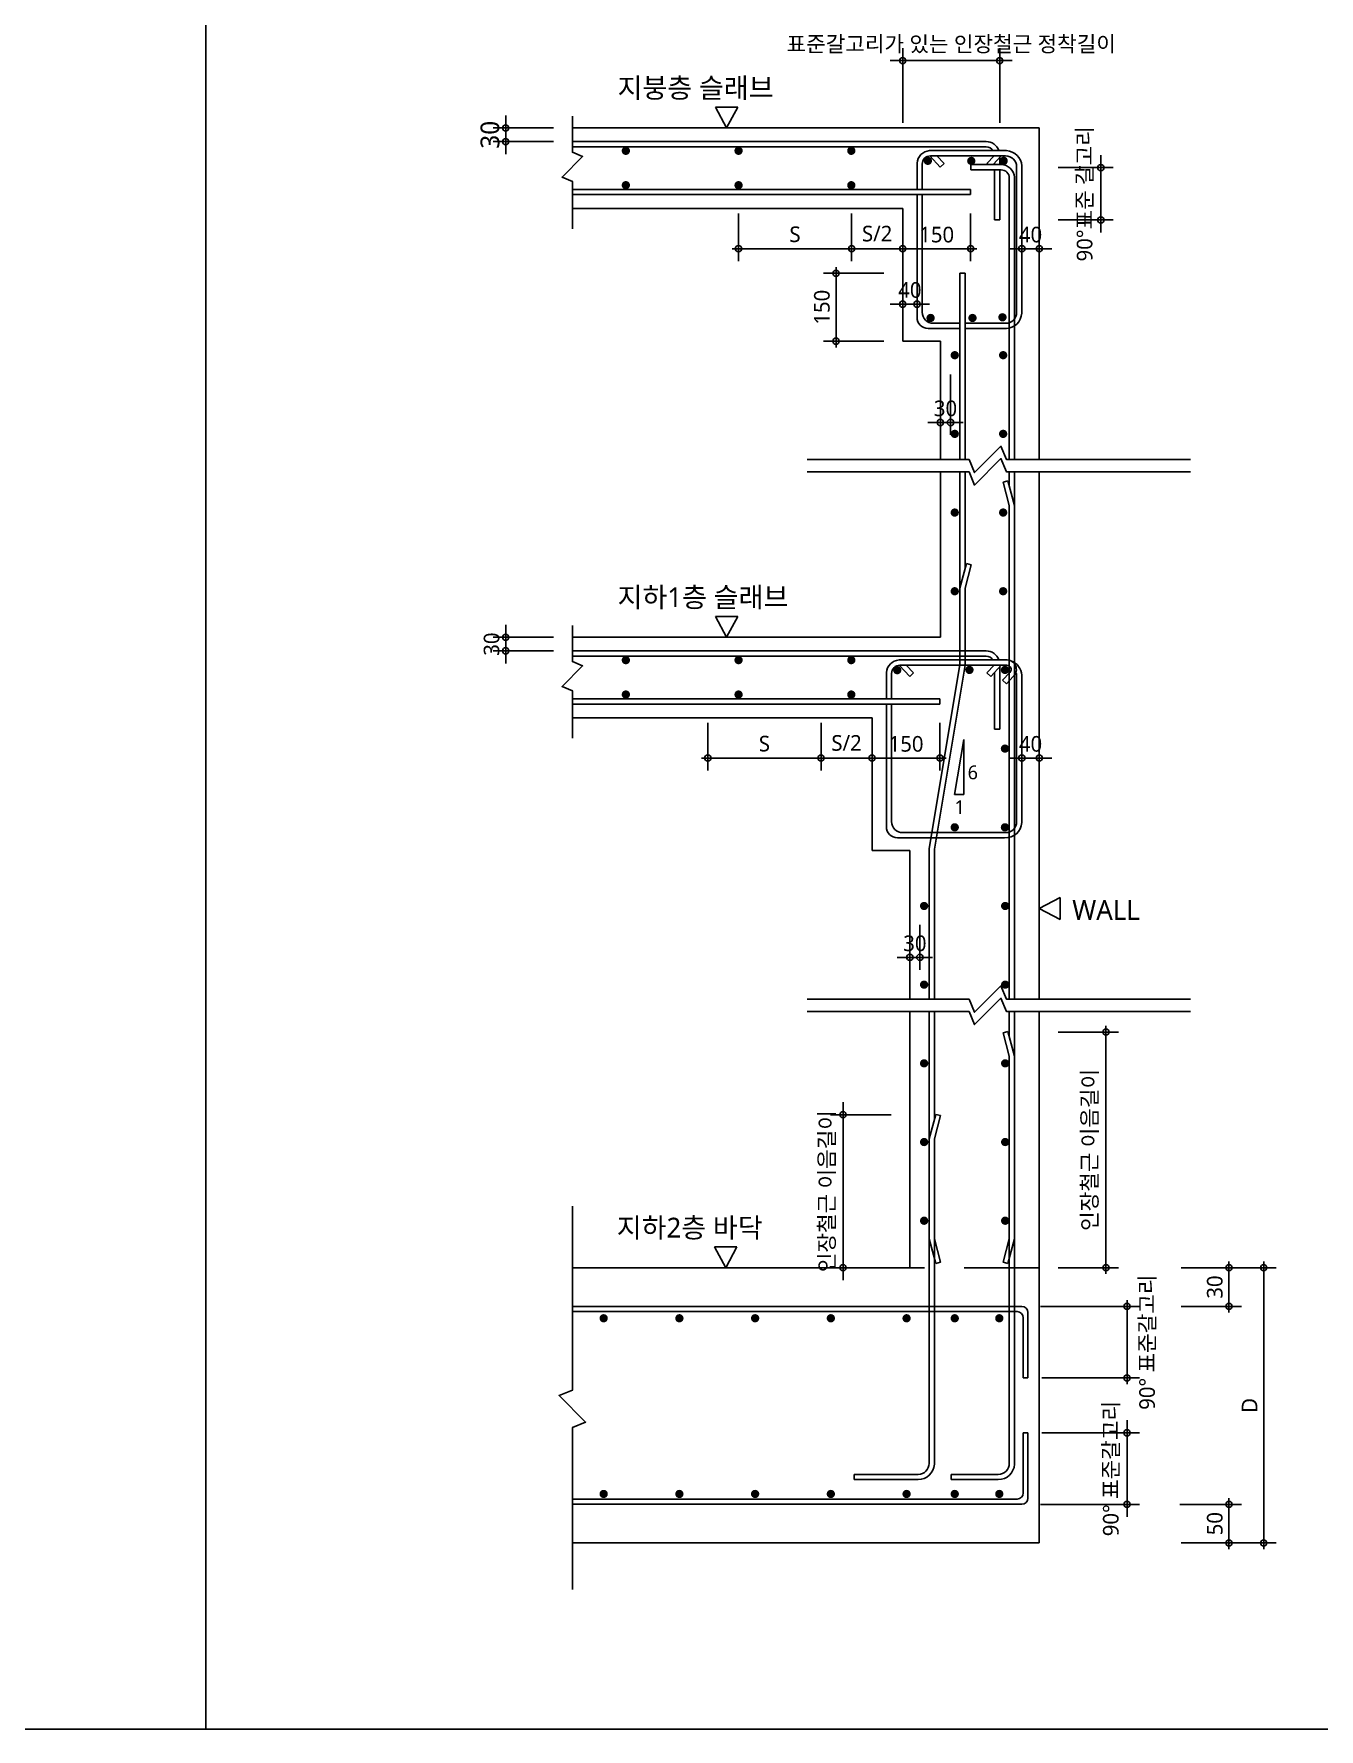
# Model space of a CAD drawing. Header units: millimetres. Extents: x 4573 to 501064, y -176100 to -4304.
# Drawn here: x 361552 to 382130, y -116700 to -89569 of the extents above; entities that cross this region are included whole.
import ezdxf

# ---------------------------------------------------------------- set-up
doc = ezdxf.new("R2010")
doc.units = ezdxf.units.MM
doc.header["$LTSCALE"] = 800
doc.linetypes.add('HID', pattern=[2.3, 1.5, -0.8])
doc.layers.get('Defpoints').update_dxf_attribs({"color": 147})
for name, color, linetype in [('BAR', 40, 'Continuous'), ('BAR-S', 4, 'Continuous'), ('DIM', 7, 'Continuous'), ('ELE4', 4, 'Continuous'), ('LARGE', 2, 'Continuous'), ('SYM', 7, 'Continuous'), ('TEXT5', 7, 'Continuous'), ('W1', 2, 'Continuous')]:
    doc.layers.add(name, color=color, linetype=linetype)
doc.styles.get("Standard").update_dxf_attribs({"font": 'malgun.ttf'})
doc.styles.add('XR-SHEET$0$맑은고딕', font='malgun.ttf')
doc.styles.add('XR-SHEET-맑은고딕', font='malgun.ttf')
doc.dimstyles.new('DIM1', dxfattribs={"dimscale": 10, "dimtxt": 3, "dimasz": 1, "dimexe": 2, "dimexo": 3, "dimgap": 1, "dimtad": 1, "dimdec": 0, "dimzin": 0, "dimdsep": 46, "dimtxsty": 'XR-SHEET-맑은고딕', "dimblk1": 'DIMDOT', "dimblk2": 'DIMDOT', "dimsah": 1, "dimcen": -1, "dimdle": 1.5, "dimclrt": 3, "dimadec": 0, "dimazin": 0, "dimtfac": 1, "dimtdec": 0, "dimtix": 1, "dimtmove": 2, "dimatfit": 3, "dimldrblk": 'DIMDOT', "dimfxl": 1, "dimtvp": 1, "dimtolj": 1, "dimtzin": 0, "dimarcsym": 0})

# ---------------------------------------------------------------- blocks, each defined once
blk = doc.blocks.new('DIMDOT')
at = {"layer": 'DIM'}
blk.add_line((1, 0), (-1, 0), dxfattribs=at)
blk.add_circle((0, 0), 0.5, dxfattribs=at)
blk = doc.blocks.new('*D361')
at = {"layer": 'Defpoints', "color": 0, "transparency": 16777216}
for p in [(11156, -24596), (11156, -25892), (12709, -25892)]:
    blk.add_point(p, dxfattribs=at)
at = {"layer": 'DIM', "color": 0, "lineweight": -2, "transparency": 16777216}
for p, q in [((11156, -25592), (11156, -24396)), ((12709, -25592), (12709, -24396)), ((12609, -24596), (11256, -24596))]:
    blk.add_line(p, q, dxfattribs=at)
at = {"layer": 'DIM', "color": 0, "lineweight": -2, "transparency": 16777216, "xscale": 100, "yscale": 100, "zscale": 100, "rotation": 180}
blk.add_blockref('DIMDOT', (11156, -24596), dxfattribs=at)
at = {"layer": 'DIM', "color": 0, "lineweight": -2, "transparency": 16777216, "xscale": 100, "yscale": 100, "zscale": 100}
blk.add_blockref('DIMDOT', (12709, -24596), dxfattribs=at)
blk = doc.blocks.new('*D362')
at = {"layer": 'Defpoints', "color": 0, "transparency": 16777216}
for p in [(10089, -28000), (11156, -28000), (11156, -29087)]:
    blk.add_point(p, dxfattribs=at)
at = {"layer": 'DIM', "color": 0, "lineweight": -2, "transparency": 16777216}
for p, q in [((10856, -28000), (9889, -28000)), ((10089, -28987), (10089, -28100)), ((10856, -29087), (9889, -29087))]:
    blk.add_line(p, q, dxfattribs=at)
at = {"layer": 'DIM', "color": 0, "lineweight": -2, "transparency": 16777216, "xscale": 100, "yscale": 100, "zscale": 100}
for p, rotation in [((10089, -28000), 90), ((10089, -29087), 270)]:
    blk.add_blockref('DIMDOT', p, dxfattribs=dict(at, rotation=rotation))
at = {"layer": 'DIM', "color": 4, "transparency": 16777216, "insert": (9863, -28543), "char_height": 250, "attachment_point": 5, "rotation": 90, "style": 'XR-SHEET-맑은고딕'}
blk.add_mtext('\\A1;150', dxfattribs=at)
blk = doc.blocks.new('*D363')
at = {"layer": 'Defpoints', "color": 0, "transparency": 16777216}
for p in [(11760, -29320), (11922, -29320), (11760, -30388)]:
    blk.add_point(p, dxfattribs=at)
at = {"layer": 'DIM', "color": 0, "lineweight": -2, "transparency": 16777216}
for p, q in [((11760, -29620), (11760, -30588)), ((11922, -29620), (11922, -30588)), ((11660, -30388), (11560, -30388)), ((11922, -30388), (11760, -30388)), ((12022, -30388), (12122, -30388))]:
    blk.add_line(p, q, dxfattribs=at)
at = {"layer": 'DIM', "color": 0, "lineweight": -2, "transparency": 16777216, "xscale": 100, "yscale": 100, "zscale": 100}
blk.add_blockref('DIMDOT', (11760, -30388), dxfattribs=at)
at = {"layer": 'DIM', "color": 0, "lineweight": -2, "transparency": 16777216, "xscale": 100, "yscale": 100, "zscale": 100, "rotation": 180}
blk.add_blockref('DIMDOT', (11922, -30388), dxfattribs=at)
at = {"layer": 'DIM', "color": 4, "transparency": 16777216, "insert": (11841, -30163), "char_height": 250, "attachment_point": 5, "style": 'XR-SHEET-맑은고딕'}
blk.add_mtext('\\A1;30', dxfattribs=at)
blk = doc.blocks.new('*D364')
at = {"layer": 'Defpoints', "color": 0, "transparency": 16777216}
for p in [(13063, -26742), (13343, -26742), (13063, -27607)]:
    blk.add_point(p, dxfattribs=at)
at = {"layer": 'DIM', "color": 0, "lineweight": -2, "transparency": 16777216}
for p, q in [((13063, -27042), (13063, -27807)), ((13343, -27042), (13343, -27807)), ((12963, -27607), (12863, -27607)), ((13343, -27607), (13063, -27607)), ((13443, -27607), (13543, -27607))]:
    blk.add_line(p, q, dxfattribs=at)
at = {"layer": 'DIM', "color": 0, "lineweight": -2, "transparency": 16777216, "xscale": 100, "yscale": 100, "zscale": 100}
blk.add_blockref('DIMDOT', (13063, -27607), dxfattribs=at)
at = {"layer": 'DIM', "color": 0, "lineweight": -2, "transparency": 16777216, "xscale": 100, "yscale": 100, "zscale": 100, "rotation": 180}
blk.add_blockref('DIMDOT', (13343, -27607), dxfattribs=at)
at = {"layer": 'DIM', "color": 4, "transparency": 16777216, "insert": (13203, -27382), "char_height": 250, "attachment_point": 5, "style": 'XR-SHEET-맑은고딕'}
blk.add_mtext('\\A1;40', dxfattribs=at)
blk = doc.blocks.new('*D365')
at = {"layer": 'Defpoints', "color": 0, "transparency": 16777216}
for p in [(11156, -28494), (11156, -28494), (11385, -28494)]:
    blk.add_point(p, dxfattribs=at)
at = {"layer": 'DIM', "color": 0, "lineweight": -2, "transparency": 16777216}
for p, q in [((11156, -28194), (11156, -28294)), ((11385, -28194), (11385, -28294)), ((11056, -28494), (10956, -28494)), ((11385, -28494), (11156, -28494)), ((11485, -28494), (11585, -28494))]:
    blk.add_line(p, q, dxfattribs=at)
at = {"layer": 'DIM', "color": 0, "lineweight": -2, "transparency": 16777216, "xscale": 100, "yscale": 100, "zscale": 100}
blk.add_blockref('DIMDOT', (11156, -28494), dxfattribs=at)
at = {"layer": 'DIM', "color": 0, "lineweight": -2, "transparency": 16777216, "xscale": 100, "yscale": 100, "zscale": 100, "rotation": 180}
blk.add_blockref('DIMDOT', (11385, -28494), dxfattribs=at)
at = {"layer": 'DIM', "color": 4, "transparency": 16777216, "insert": (11271, -28268), "char_height": 250, "attachment_point": 5, "style": 'XR-SHEET-맑은고딕'}
blk.add_mtext('\\A1;40', dxfattribs=at)
blk = doc.blocks.new('*D366')
at = {"layer": 'Defpoints', "color": 0, "transparency": 16777216}
for p in [(8527, -26742), (10338, -26742), (8527, -27607)]:
    blk.add_point(p, dxfattribs=at)
at = {"layer": 'DIM', "color": 0, "lineweight": -2, "transparency": 16777216}
for p, q in [((8527, -27042), (8527, -27807)), ((10338, -27042), (10338, -27807)), ((10238, -27607), (8627, -27607))]:
    blk.add_line(p, q, dxfattribs=at)
at = {"layer": 'DIM', "color": 0, "lineweight": -2, "transparency": 16777216, "xscale": 100, "yscale": 100, "zscale": 100, "rotation": 180}
blk.add_blockref('DIMDOT', (8527, -27607), dxfattribs=at)
at = {"layer": 'DIM', "color": 0, "lineweight": -2, "transparency": 16777216, "xscale": 100, "yscale": 100, "zscale": 100}
blk.add_blockref('DIMDOT', (10338, -27607), dxfattribs=at)
at = {"layer": 'DIM', "color": 4, "transparency": 16777216, "insert": (9432, -27377), "char_height": 250, "attachment_point": 5, "style": 'XR-SHEET-맑은고딕'}
blk.add_mtext('\\A1;S', dxfattribs=at)
blk = doc.blocks.new('*D367')
at = {"layer": 'Defpoints', "color": 0, "transparency": 16777216}
for p in [(10338, -26742), (11156, -26742), (10338, -27607)]:
    blk.add_point(p, dxfattribs=at)
at = {"layer": 'DIM', "color": 0, "lineweight": -2, "transparency": 16777216}
for p, q in [((10338, -27042), (10338, -27807)), ((11156, -27042), (11156, -27807)), ((11056, -27607), (10438, -27607))]:
    blk.add_line(p, q, dxfattribs=at)
at = {"layer": 'DIM', "color": 0, "lineweight": -2, "transparency": 16777216, "xscale": 100, "yscale": 100, "zscale": 100, "rotation": 180}
blk.add_blockref('DIMDOT', (10338, -27607), dxfattribs=at)
at = {"layer": 'DIM', "color": 0, "lineweight": -2, "transparency": 16777216, "xscale": 100, "yscale": 100, "zscale": 100}
blk.add_blockref('DIMDOT', (11156, -27607), dxfattribs=at)
at = {"layer": 'DIM', "color": 4, "transparency": 16777216, "insert": (10747, -27366), "char_height": 250, "attachment_point": 5, "style": 'XR-SHEET-맑은고딕'}
blk.add_mtext('\\A1;S/2', dxfattribs=at)
blk = doc.blocks.new('*D368')
at = {"layer": 'Defpoints', "color": 0, "transparency": 16777216}
for p in [(11156, -26742), (12243, -26742), (11156, -27607)]:
    blk.add_point(p, dxfattribs=at)
at = {"layer": 'DIM', "color": 0, "lineweight": -2, "transparency": 16777216}
for p, q in [((11156, -27042), (11156, -27807)), ((12243, -27042), (12243, -27807)), ((12143, -27607), (11256, -27607))]:
    blk.add_line(p, q, dxfattribs=at)
at = {"layer": 'DIM', "color": 0, "lineweight": -2, "transparency": 16777216, "xscale": 100, "yscale": 100, "zscale": 100, "rotation": 180}
blk.add_blockref('DIMDOT', (11156, -27607), dxfattribs=at)
at = {"layer": 'DIM', "color": 0, "lineweight": -2, "transparency": 16777216, "xscale": 100, "yscale": 100, "zscale": 100}
blk.add_blockref('DIMDOT', (12243, -27607), dxfattribs=at)
at = {"layer": 'DIM', "color": 4, "transparency": 16777216, "insert": (11700, -27382), "char_height": 250, "attachment_point": 5, "style": 'XR-SHEET-맑은고딕'}
blk.add_mtext('\\A1;150', dxfattribs=at)
blk = doc.blocks.new('*D370')
at = {"layer": 'Defpoints', "color": 0, "transparency": 16777216}
for p in [(5867, -25674), (4799, -25892), (5867, -25892)]:
    blk.add_point(p, dxfattribs=at)
at = {"layer": 'DIM', "color": 0, "lineweight": -2, "transparency": 16777216}
for p, q in [((4799, -25574), (4799, -25474)), ((5567, -25674), (4599, -25674)), ((4799, -25674), (4799, -25892)), ((5567, -25892), (4599, -25892)), ((4799, -25992), (4799, -26092))]:
    blk.add_line(p, q, dxfattribs=at)
at = {"layer": 'DIM', "color": 0, "lineweight": -2, "transparency": 16777216, "xscale": 100, "yscale": 100, "zscale": 100}
for p, rotation in [((4799, -25674), 270), ((4799, -25892), 90)]:
    blk.add_blockref('DIMDOT', p, dxfattribs=dict(at, rotation=rotation))
at = {"layer": 'DIM', "color": 3, "transparency": 16777216, "insert": (4549, -25783), "char_height": 300, "attachment_point": 5, "rotation": 90, "style": 'XR-SHEET-맑은고딕'}
blk.add_mtext('\\A1;30', dxfattribs=at)
blk = doc.blocks.new('*D371')
at = {"layer": 'Defpoints', "color": 0, "transparency": 16777216}
for p in [(10666, -34893), (11753, -34893), (10666, -35759)]:
    blk.add_point(p, dxfattribs=at)
at = {"layer": 'DIM', "color": 0, "lineweight": -2, "transparency": 16777216}
for p, q in [((10666, -35193), (10666, -35959)), ((11753, -35193), (11753, -35959)), ((11653, -35759), (10766, -35759))]:
    blk.add_line(p, q, dxfattribs=at)
at = {"layer": 'DIM', "color": 0, "lineweight": -2, "transparency": 16777216, "xscale": 100, "yscale": 100, "zscale": 100, "rotation": 180}
blk.add_blockref('DIMDOT', (10666, -35759), dxfattribs=at)
at = {"layer": 'DIM', "color": 0, "lineweight": -2, "transparency": 16777216, "xscale": 100, "yscale": 100, "zscale": 100}
blk.add_blockref('DIMDOT', (11753, -35759), dxfattribs=at)
at = {"layer": 'DIM', "color": 4, "transparency": 16777216, "insert": (11210, -35533), "char_height": 250, "attachment_point": 5, "style": 'XR-SHEET-맑은고딕'}
blk.add_mtext('\\A1;150', dxfattribs=at)
blk = doc.blocks.new('*D372')
at = {"layer": 'Defpoints', "color": 0, "transparency": 16777216}
for p in [(9848, -34893), (10666, -34893), (9848, -35759)]:
    blk.add_point(p, dxfattribs=at)
at = {"layer": 'DIM', "color": 0, "lineweight": -2, "transparency": 16777216}
for p, q in [((9848, -35193), (9848, -35959)), ((10666, -35193), (10666, -35959)), ((10566, -35759), (9948, -35759))]:
    blk.add_line(p, q, dxfattribs=at)
at = {"layer": 'DIM', "color": 0, "lineweight": -2, "transparency": 16777216, "xscale": 100, "yscale": 100, "zscale": 100, "rotation": 180}
blk.add_blockref('DIMDOT', (9848, -35759), dxfattribs=at)
at = {"layer": 'DIM', "color": 0, "lineweight": -2, "transparency": 16777216, "xscale": 100, "yscale": 100, "zscale": 100}
blk.add_blockref('DIMDOT', (10666, -35759), dxfattribs=at)
at = {"layer": 'DIM', "color": 4, "transparency": 16777216, "insert": (10257, -35518), "char_height": 250, "attachment_point": 5, "style": 'XR-SHEET-맑은고딕'}
blk.add_mtext('\\A1;S/2', dxfattribs=at)
blk = doc.blocks.new('*D373')
at = {"layer": 'Defpoints', "color": 0, "transparency": 16777216}
for p in [(8036, -34893), (9848, -34893), (8036, -35759)]:
    blk.add_point(p, dxfattribs=at)
at = {"layer": 'DIM', "color": 0, "lineweight": -2, "transparency": 16777216}
for p, q in [((8036, -35193), (8036, -35959)), ((9848, -35193), (9848, -35959)), ((9748, -35759), (8136, -35759))]:
    blk.add_line(p, q, dxfattribs=at)
at = {"layer": 'DIM', "color": 0, "lineweight": -2, "transparency": 16777216, "xscale": 100, "yscale": 100, "zscale": 100, "rotation": 180}
blk.add_blockref('DIMDOT', (8036, -35759), dxfattribs=at)
at = {"layer": 'DIM', "color": 0, "lineweight": -2, "transparency": 16777216, "xscale": 100, "yscale": 100, "zscale": 100}
blk.add_blockref('DIMDOT', (9848, -35759), dxfattribs=at)
at = {"layer": 'DIM', "color": 4, "transparency": 16777216, "insert": (8942, -35529), "char_height": 250, "attachment_point": 5, "style": 'XR-SHEET-맑은고딕'}
blk.add_mtext('\\A1;S', dxfattribs=at)
blk = doc.blocks.new('*D374')
at = {"layer": 'Defpoints', "color": 0, "transparency": 16777216}
for p in [(13063, -34893), (13343, -34893), (13063, -35759)]:
    blk.add_point(p, dxfattribs=at)
at = {"layer": 'DIM', "color": 0, "lineweight": -2, "transparency": 16777216}
for p, q in [((13063, -35193), (13063, -35959)), ((13343, -35193), (13343, -35959)), ((12963, -35759), (12863, -35759)), ((13343, -35759), (13063, -35759)), ((13443, -35759), (13543, -35759))]:
    blk.add_line(p, q, dxfattribs=at)
at = {"layer": 'DIM', "color": 0, "lineweight": -2, "transparency": 16777216, "xscale": 100, "yscale": 100, "zscale": 100}
blk.add_blockref('DIMDOT', (13063, -35759), dxfattribs=at)
at = {"layer": 'DIM', "color": 0, "lineweight": -2, "transparency": 16777216, "xscale": 100, "yscale": 100, "zscale": 100, "rotation": 180}
blk.add_blockref('DIMDOT', (13343, -35759), dxfattribs=at)
at = {"layer": 'DIM', "color": 4, "transparency": 16777216, "insert": (13203, -35533), "char_height": 250, "attachment_point": 5, "style": 'XR-SHEET-맑은고딕'}
blk.add_mtext('\\A1;40', dxfattribs=at)
blk = doc.blocks.new('*D375')
at = {"layer": 'Defpoints', "color": 0, "transparency": 16777216}
for p in [(11270, -38126), (11431, -38126), (11270, -38949)]:
    blk.add_point(p, dxfattribs=at)
at = {"layer": 'DIM', "color": 0, "lineweight": -2, "transparency": 16777216}
for p, q in [((11270, -38426), (11270, -39149)), ((11431, -38426), (11431, -39149)), ((11170, -38949), (11070, -38949)), ((11431, -38949), (11270, -38949)), ((11531, -38949), (11631, -38949))]:
    blk.add_line(p, q, dxfattribs=at)
at = {"layer": 'DIM', "color": 0, "lineweight": -2, "transparency": 16777216, "xscale": 100, "yscale": 100, "zscale": 100}
blk.add_blockref('DIMDOT', (11270, -38949), dxfattribs=at)
at = {"layer": 'DIM', "color": 0, "lineweight": -2, "transparency": 16777216, "xscale": 100, "yscale": 100, "zscale": 100, "rotation": 180}
blk.add_blockref('DIMDOT', (11431, -38949), dxfattribs=at)
at = {"layer": 'DIM', "color": 4, "transparency": 16777216, "insert": (11351, -38724), "char_height": 250, "attachment_point": 5, "style": 'XR-SHEET-맑은고딕'}
blk.add_mtext('\\A1;30', dxfattribs=at)
blk = doc.blocks.new('*D376')
at = {"layer": 'Defpoints', "color": 0, "transparency": 16777216}
for p in [(5867, -33826), (4799, -34043), (5867, -34043)]:
    blk.add_point(p, dxfattribs=at)
at = {"layer": 'DIM', "color": 0, "lineweight": -2, "transparency": 16777216}
for p, q in [((4799, -33726), (4799, -33626)), ((5567, -33826), (4599, -33826)), ((4799, -33826), (4799, -34043)), ((5567, -34043), (4599, -34043)), ((4799, -34143), (4799, -34243))]:
    blk.add_line(p, q, dxfattribs=at)
at = {"layer": 'DIM', "color": 0, "lineweight": -2, "transparency": 16777216, "xscale": 100, "yscale": 100, "zscale": 100}
for p, rotation in [((4799, -33826), 270), ((4799, -34043), 90)]:
    blk.add_blockref('DIMDOT', p, dxfattribs=dict(at, rotation=rotation))
at = {"layer": 'DIM', "color": 4, "transparency": 16777216, "insert": (4574, -33935), "char_height": 250, "attachment_point": 5, "rotation": 90, "style": 'XR-SHEET-맑은고딕'}
blk.add_mtext('\\A1;30', dxfattribs=at)
blk = doc.blocks.new('*D377')
at = {"layer": 'Defpoints', "color": 0, "transparency": 16777216}
for p in [(13085, -46558), (14748, -46558), (13063, -47703)]:
    blk.add_point(p, dxfattribs=at)
at = {"layer": 'DIM', "color": 0, "lineweight": -2, "transparency": 16777216}
for p, q in [((14748, -46458), (14748, -46358)), ((13385, -46558), (14948, -46558)), ((14748, -47703), (14748, -46558)), ((13363, -47703), (14948, -47703)), ((14748, -47803), (14748, -47903))]:
    blk.add_line(p, q, dxfattribs=at)
at = {"layer": 'DIM', "color": 0, "lineweight": -2, "transparency": 16777216, "xscale": 100, "yscale": 100, "zscale": 100}
for p, rotation in [((14748, -46558), 270), ((14748, -47703), 90)]:
    blk.add_blockref('DIMDOT', p, dxfattribs=dict(at, rotation=rotation))
at = {"layer": 'DIM', "color": 4, "transparency": 16777216, "insert": (14501, -47131), "char_height": 250, "attachment_point": 5, "rotation": 90, "style": 'XR-SHEET-맑은고딕'}
blk.add_mtext('\\A1;90%%D 표준갈고리', dxfattribs=at)
blk = doc.blocks.new('*D378')
at = {"layer": 'Defpoints', "color": 0, "transparency": 16777216}
for p in [(15291, -47703), (15312, -48321), (16379, -48321)]:
    blk.add_point(p, dxfattribs=at)
at = {"layer": 'DIM', "color": 0, "lineweight": -2, "transparency": 16777216}
for p, q in [((15591, -47703), (16579, -47703)), ((16379, -47803), (16379, -48221)), ((15612, -48321), (16579, -48321))]:
    blk.add_line(p, q, dxfattribs=at)
at = {"layer": 'DIM', "color": 0, "lineweight": -2, "transparency": 16777216, "xscale": 100, "yscale": 100, "zscale": 100}
for p, rotation in [((16379, -47703), 90), ((16379, -48321), 270)]:
    blk.add_blockref('DIMDOT', p, dxfattribs=dict(at, rotation=rotation))
at = {"layer": 'DIM', "color": 4, "transparency": 16777216, "insert": (16154, -48012), "char_height": 250, "attachment_point": 5, "rotation": 90, "style": 'XR-SHEET-맑은고딕'}
blk.add_mtext('\\A1;50', dxfattribs=at)
blk = doc.blocks.new('*D379')
at = {"layer": 'Defpoints', "color": 0, "transparency": 16777216}
for p in [(15312, -43916), (15312, -48321), (16936, -48321)]:
    blk.add_point(p, dxfattribs=at)
at = {"layer": 'DIM', "color": 0, "lineweight": -2, "transparency": 16777216}
for p, q in [((15612, -43916), (17136, -43916)), ((16936, -44016), (16936, -48221)), ((15612, -48321), (17136, -48321))]:
    blk.add_line(p, q, dxfattribs=at)
at = {"layer": 'DIM', "color": 0, "lineweight": -2, "transparency": 16777216, "xscale": 100, "yscale": 100, "zscale": 100}
for p, rotation in [((16936, -43916), 90), ((16936, -48321), 270)]:
    blk.add_blockref('DIMDOT', p, dxfattribs=dict(at, rotation=rotation))
at = {"layer": 'DIM', "color": 4, "transparency": 16777216, "insert": (16710, -46119), "char_height": 250, "attachment_point": 5, "rotation": 90, "style": 'XR-SHEET-맑은고딕'}
blk.add_mtext('\\A1;D', dxfattribs=at)
blk = doc.blocks.new('*D380')
at = {"layer": 'Defpoints', "color": 0, "transparency": 16777216}
for p in [(15312, -43916), (15312, -44535), (16379, -44535)]:
    blk.add_point(p, dxfattribs=at)
at = {"layer": 'DIM', "color": 0, "lineweight": -2, "transparency": 16777216}
for p, q in [((15612, -43916), (16579, -43916)), ((16379, -44016), (16379, -44435)), ((15612, -44535), (16579, -44535))]:
    blk.add_line(p, q, dxfattribs=at)
at = {"layer": 'DIM', "color": 0, "lineweight": -2, "transparency": 16777216, "xscale": 100, "yscale": 100, "zscale": 100}
for p, rotation in [((16379, -43916), 90), ((16379, -44535), 270)]:
    blk.add_blockref('DIMDOT', p, dxfattribs=dict(at, rotation=rotation))
at = {"layer": 'DIM', "color": 4, "transparency": 16777216, "insert": (16154, -44225), "char_height": 250, "attachment_point": 5, "rotation": 90, "style": 'XR-SHEET-맑은고딕'}
blk.add_mtext('\\A1;30', dxfattribs=at)
blk = doc.blocks.new('*D381')
at = {"layer": 'Defpoints', "color": 0, "transparency": 16777216}
for p in [(13343, -40144), (13343, -43916), (14411, -43916)]:
    blk.add_point(p, dxfattribs=at)
at = {"layer": 'DIM', "color": 0, "lineweight": -2, "transparency": 16777216}
for p, q in [((13643, -40144), (14611, -40144)), ((14411, -40244), (14411, -43816)), ((13643, -43916), (14611, -43916))]:
    blk.add_line(p, q, dxfattribs=at)
at = {"layer": 'DIM', "color": 0, "lineweight": -2, "transparency": 16777216, "xscale": 100, "yscale": 100, "zscale": 100}
for p, rotation in [((14411, -40144), 90), ((14411, -43916), 270)]:
    blk.add_blockref('DIMDOT', p, dxfattribs=dict(at, rotation=rotation))
at = {"layer": 'DIM', "color": 4, "transparency": 16777216, "insert": (14160, -42030), "char_height": 250, "attachment_point": 5, "rotation": 90, "style": 'XR-SHEET-맑은고딕'}
blk.add_mtext('\\A1;인장철근 이음길이', dxfattribs=at)
blk = doc.blocks.new('*D382')
at = {"layer": 'Defpoints', "color": 0, "transparency": 16777216}
for p in [(11270, -41467), (10202, -43916), (11270, -43916)]:
    blk.add_point(p, dxfattribs=at)
at = {"layer": 'DIM', "color": 0, "lineweight": -2, "transparency": 16777216}
for p, q in [((10970, -41467), (10002, -41467)), ((10202, -41367), (10202, -41267)), ((10202, -41467), (10202, -43916)), ((10970, -43916), (10002, -43916)), ((10202, -44016), (10202, -44116))]:
    blk.add_line(p, q, dxfattribs=at)
at = {"layer": 'DIM', "color": 0, "lineweight": -2, "transparency": 16777216, "xscale": 100, "yscale": 100, "zscale": 100}
for p, rotation in [((10202, -41467), 270), ((10202, -43916), 90)]:
    blk.add_blockref('DIMDOT', p, dxfattribs=dict(at, rotation=rotation))
at = {"layer": 'DIM', "color": 4, "transparency": 16777216, "insert": (9952, -42691), "char_height": 250, "attachment_point": 5, "rotation": 90, "style": 'XR-SHEET-맑은고딕'}
blk.add_mtext('\\A1;인장철근 이음길이', dxfattribs=at)
blk = doc.blocks.new('*D389')
at = {"layer": 'Defpoints', "color": 0, "transparency": 16777216}
for p in [(12709, -24596), (11156, -25592), (12709, -25592)]:
    blk.add_point(p, dxfattribs=at)
at = {"layer": 'DIM', "color": 0, "lineweight": -2, "transparency": 16777216}
for p, q in [((11156, -25292), (11156, -24396)), ((12709, -25292), (12709, -24396)), ((11056, -24596), (10956, -24596)), ((11156, -24596), (12709, -24596)), ((12809, -24596), (12909, -24596))]:
    blk.add_line(p, q, dxfattribs=at)
at = {"layer": 'DIM', "color": 0, "lineweight": -2, "transparency": 16777216, "xscale": 100, "yscale": 100, "zscale": 100}
blk.add_blockref('DIMDOT', (11156, -24596), dxfattribs=at)
at = {"layer": 'DIM', "color": 0, "lineweight": -2, "transparency": 16777216, "xscale": 100, "yscale": 100, "zscale": 100, "rotation": 180}
blk.add_blockref('DIMDOT', (12709, -24596), dxfattribs=at)
at = {"layer": 'DIM', "color": 4, "transparency": 16777216, "insert": (11933, -24343), "char_height": 250, "attachment_point": 5, "style": 'XR-SHEET-맑은고딕'}
blk.add_mtext('\\A1;표준갈고리가 있는 인장철근 정착길이', dxfattribs=at)
blk = doc.blocks.new('*D390')
at = {"layer": 'Defpoints', "color": 0, "transparency": 16777216}
for p in [(13343, -26309), (13343, -27147), (14328, -27147)]:
    blk.add_point(p, dxfattribs=at)
at = {"layer": 'DIM', "color": 0, "lineweight": -2, "transparency": 16777216}
for p, q in [((13643, -26309), (14528, -26309)), ((14328, -26209), (14328, -26109)), ((14328, -26309), (14328, -27147)), ((13643, -27147), (14528, -27147)), ((14328, -27247), (14328, -27347))]:
    blk.add_line(p, q, dxfattribs=at)
at = {"layer": 'DIM', "color": 0, "lineweight": -2, "transparency": 16777216, "xscale": 100, "yscale": 100, "zscale": 100}
for p, rotation in [((14328, -26309), 270), ((14328, -27147), 90)]:
    blk.add_blockref('DIMDOT', p, dxfattribs=dict(at, rotation=rotation))
at = {"layer": 'DIM', "color": 4, "transparency": 16777216, "insert": (14081, -26728), "char_height": 250, "attachment_point": 5, "rotation": 90, "style": 'XR-SHEET-맑은고딕'}
blk.add_mtext('\\A1;90%%d표준 갈고리', dxfattribs=at)
blk = doc.blocks.new('*D391')
at = {"layer": 'Defpoints', "color": 0, "transparency": 16777216}
for p in [(13063, -44535), (13085, -45679), (14748, -45679)]:
    blk.add_point(p, dxfattribs=at)
at = {"layer": 'DIM', "color": 0, "lineweight": -2, "transparency": 16777216}
for p, q in [((13363, -44535), (14948, -44535)), ((14748, -44635), (14748, -45579)), ((13385, -45679), (14948, -45679))]:
    blk.add_line(p, q, dxfattribs=at)
at = {"layer": 'DIM', "color": 0, "lineweight": -2, "transparency": 16777216, "xscale": 100, "yscale": 100, "zscale": 100}
for p, rotation in [((14748, -44535), 90), ((14748, -45679), 270)]:
    blk.add_blockref('DIMDOT', p, dxfattribs=dict(at, rotation=rotation))
at = {"layer": 'DIM', "color": 4, "transparency": 16777216, "insert": (15082, -45107), "char_height": 250, "attachment_point": 5, "rotation": 90, "style": 'XR-SHEET-맑은고딕'}
blk.add_mtext('\\A1;90%%D 표준갈고리', dxfattribs=at)
blk = doc.blocks.new('A$C27ED70E1')
at = {"layer": 'BAR'}
for p, q in [((11523.4, -25891.6), (5866.6, -25891.6)), ((12492.9, -25975), (5866.6, -25975)), ((12492.5, -25891.6), (11523.4, -25891.6)), ((12818.5, -26036.9), (11587.4, -26036.9)), ((11385.5, -26658.2), (11385.5, -26238.9)), ((11468.8, -26658.2), (11468.8, -26252.7)), ((11588.2, -26121), (11758.5, -26300.9)), ((12803.3, -26120.3), (11601.2, -26120.3)), ((11703, -26120.3), (11819.4, -26243.3)), ((11758.5, -26300.9), (11819.4, -26243.3)), ((12247.4, -26261.3), (12247.4, -26344.7)), ((12744.5, -26261.3), (12247.4, -26261.3)), ((12620.4, -26120.3), (12504.1, -26243.3)), ((12523.1, -26261.3), (12504.1, -26243.3)), ((12735.2, -26121), (12602.4, -26261.3)), ((12625.3, -26261.3), (12625.3, -26237.2)), ((12708.6, -26261.3), (12708.6, -26149)), ((12979.8, -28622.8), (12979.8, -26296.8)), ((13063.2, -28637.9), (13063.2, -26281.6)), ((12730.7, -26344.7), (12247.4, -26344.7)), ((12625.3, -27146.7), (12625.3, -26344.7)), ((12708.6, -27146.7), (12708.6, -26344.7)), ((12863, -28622.8), (12863, -26477.1)), ((12946.4, -30978.9), (12946.4, -26463.3)), ((13063.2, -28637.9), (13063.2, -26463.3)), ((12243.2, -26658.2), (5866.6, -26658.2)), ((12243.2, -26741.6), (5866.6, -26741.6)), ((11385.5, -26741.6), (11385.5, -28706.2)), ((11468.8, -28622.8), (11468.8, -26741.6)), ((12243.2, -26658.2), (12243.2, -26741.6)), ((12708.6, -27146.7), (12625.3, -27146.7)), ((12153.8, -27999.8), (12070.4, -27999.8)), ((12070.4, -27999.8), (12070.4, -30978.9)), ((12153.8, -27999.8), (12153.8, -30978.9)), ((12863, -30978.9), (12863, -28622.8)), ((12070.4, -28882.6), (11561.9, -28882.6)), ((11645.3, -28799.3), (12070.4, -28799.3)), ((12153.8, -28799.3), (12803.3, -28799.3)), ((12818.5, -28882.6), (12153.8, -28882.6)), ((12863, -30978.9), (12863, -28856.1)), ((12070.4, -31176.9), (12070.4, -34267.4)), ((12153.8, -31176.9), (12153.8, -32728)), ((12863, -31404.7), (12863, -31176.9)), ((12946.4, -39616), (12946.4, -31176.9)), ((12840.9, -31322.2), (12763.1, -31343)), ((12863, -31715.9), (12763.1, -31343)), ((12946.4, -31715.9), (12840.9, -31322.2)), ((12863, -37884.9), (12863, -31715.9)), ((12863, -39616), (12863, -31715.9)), ((12070.4, -33039.2), (12175.9, -32645.5)), ((12153.8, -33039.2), (12253.7, -32666.4)), ((12175.9, -32645.5), (12253.7, -32666.4)), ((12153.8, -33039.2), (12153.8, -34274)), ((11033.2, -34043.5), (5866.6, -34043.5)), ((12492.9, -34126.9), (5866.6, -34126.9)), ((12492.5, -34043.5), (11033.2, -34043.5)), ((10895.3, -34810.1), (10895.3, -34390.7)), ((10978.6, -34810.1), (10978.6, -34404.6)), ((12806.4, -34188.8), (11097.2, -34188.8)), ((11098, -34272.8), (11268.3, -34452.8)), ((12823.2, -34272.2), (11111, -34272.2)), ((11212.8, -34272.2), (11329.2, -34395.2)), ((11268.3, -34452.8), (11329.2, -34395.2)), ((11580.2, -37208.5), (12070.4, -34267.4)), ((11663.6, -37215.1), (12153.8, -34274)), ((12620.4, -34271.6), (12504.1, -34394.6)), ((12565, -34452.2), (12504.1, -34394.6)), ((12735.2, -34272.2), (12565, -34452.2)), ((12625.3, -35298.6), (12625.3, -34388.4)), ((12708.6, -35298.6), (12708.6, -34300.3)), ((12873.1, -34388), (12755.3, -34512.5)), ((12925.6, -34454.5), (12816.2, -34570.1)), ((12979.8, -36774.7), (12979.8, -34448.7)), ((13063.2, -36789.8), (13063.2, -34433.5)), ((12816.2, -34570.1), (12755.3, -34512.5)), ((13063.2, -36789.8), (13063.2, -34615.2)), ((11753, -34810.1), (5866.6, -34810.1)), ((11753, -34893.5), (5866.6, -34893.5)), ((10895.3, -34893.5), (10895.3, -36858)), ((10978.6, -36774.7), (10978.6, -34893.5)), ((11753, -34810.1), (11753, -34893.5)), ((12708.6, -35298.6), (12625.3, -35298.6)), ((12788.2, -37034.5), (11071.7, -37034.5)), ((11155.1, -36951.1), (12803.3, -36951.1)), ((11580.2, -37208.5), (11580.2, -39616)), ((11663.6, -37215.1), (11663.6, -39616)), ((11580.2, -39814), (11580.2, -47047)), ((11663.6, -39814), (11663.6, -41543.3)), ((12863, -40220), (12863, -39814)), ((12946.4, -47062.1), (12946.4, -39814)), ((12840.9, -40137.4), (12763.1, -40158.3)), ((12946.4, -40531.1), (12840.9, -40137.4)), ((12863, -40531.1), (12763.1, -40158.3)), ((12863, -47047), (12863, -40531.1)), ((11580.2, -41854.5), (11685.7, -41460.8)), ((11663.6, -41854.5), (11763.5, -41481.6)), ((11685.7, -41460.8), (11763.5, -41481.6)), ((11663.6, -41854.5), (11663.6, -47062.1)), ((11580.2, -43453.5), (11685.7, -43847.2)), ((11663.6, -43453.5), (11763.5, -43826.4)), ((12863, -43453.6), (12763.1, -43826.5)), ((12946.4, -43453.6), (12840.9, -43847.3)), ((11685.7, -43847.2), (11763.5, -43826.4)), ((12840.9, -43847.3), (12763.1, -43826.5)), ((13063.4, -44534.7), (5866.6, -44534.7)), ((12986.9, -44618.5), (5866.6, -44618.5)), ((13085, -45678.8), (13085, -44716.6)), ((13161.4, -44618.5), (13160.4, -44618.5)), ((13161.4, -45678.8), (13161.4, -44632.7)), ((13085, -45678.8), (13161.4, -45678.8)), ((13085, -46558.4), (13085, -47520.7)), ((13085, -46558.4), (13161.4, -46558.4)), ((13161.4, -46558.4), (13161.4, -47604.5)), ((10381.5, -47307.3), (10381.5, -47223.4)), ((11403.7, -47223.4), (10381.5, -47223.4)), ((11403.7, -47307.3), (10381.5, -47307.3)), ((11929.5, -47307.3), (11929.5, -47223.4)), ((12686.6, -47223.4), (11929.5, -47223.4)), ((12686.6, -47307.3), (11929.5, -47307.3)), ((12986.9, -47618.8), (5866.6, -47618.8)), ((13063.4, -47702.6), (5866.6, -47702.6))]:
    blk.add_line(p, q, dxfattribs=at)
for centre, radius, start, end in [((11601.2, -26252.7), 216.2, 93.66112, 176.33888), ((12492.5, -26107.8), 216.2, 19.12663, 90), ((12492.9, -26107.3), 132.4, 32.12985, 90), ((12803.3, -26296.8), 260.3, 3.33636, 86.66364), ((11601.2, -26252.7), 132.4, 90, 180), ((12730.7, -26477.1), 216.2, 3.66112, 90), ((12803.3, -26296.8), 176.5, 0, 90), ((12730.7, -26477.1), 132.4, 0, 90), ((11561.9, -28706.2), 176.5, 180, 270), ((11645.3, -28622.8), 176.5, 180, 270), ((12803.3, -28622.8), 176.5, 270, 0), ((12803.3, -28622.8), 260.3, 270, 356.66364), ((12492.5, -34259.6), 216.2, 19.12663, 90), ((12492.9, -34259.2), 132.4, 32.12985, 90), ((11111, -34404.6), 216.2, 93.66112, 176.33888), ((11111, -34404.6), 132.4, 90, 180), ((12823.2, -34340.8), 152.9, 312.00001, 96.32642), ((12823.2, -34340.8), 68.6, 316.58857, 90), ((12803.3, -34448.7), 260.3, 3.33636, 70.54496), ((12803.3, -34448.7), 176.5, 0, 20.26832), ((11071.7, -36858), 176.5, 180, 270), ((11155.1, -36774.7), 176.5, 180, 270), ((12803.3, -36774.7), 260.3, 266.66364, 356.66364), ((12803.3, -36774.7), 176.5, 270, 0), ((12986.9, -44716.6), 98, 0, 90), ((13063.4, -44632.7), 98, 0, 90), ((11403.7, -47047), 176.5, 270, 0), ((11403.7, -47047), 260.3, 270, 356.66364), ((12686.6, -47047), 176.5, 270, 0), ((12686.6, -47047), 260.3, 270, 356.66364), ((12986.9, -47520.7), 98, 270, 0), ((13063.4, -47604.5), 98, 270, 0)]:
    blk.add_arc(centre, radius, start, end, dxfattribs=at)
at = {"layer": 'BAR-S', "const_width": 66}
for points in [[(6756.3, -26039.3, -1), (6689.9, -26039.3, -1)], [(8561.3, -26039.3, -1), (8494.9, -26039.3, -1)], [(10366.2, -26039.3, -1), (10299.8, -26039.3, -1)], [(11525.6, -26199.8, 1), (11592, -26199.8, 1)], [(12287.2, -26201.9, -1), (12220.8, -26201.9, -1)], [(12806.3, -26199.8, -1), (12739.9, -26199.8, -1)], [(6756.3, -26590.4, -1), (6689.9, -26590.4, -1)], [(8561.3, -26590.4, -1), (8494.9, -26590.4, -1)], [(10366.2, -26590.4, -1), (10299.8, -26590.4, -1)], [(11635.7, -28715, -1), (11569.3, -28715, -1)], [(12306.5, -28715, -1), (12240.1, -28715, -1)], [(12786.7, -28704.2, -1), (12720.3, -28704.2, -1)], [(12022.5, -29310.9, 1), (11956.1, -29310.9, 1)], [(12797.7, -29310.9, 1), (12731.3, -29310.9, 1)], [(12022.5, -30570.2, 1), (11956.1, -30570.2, 1)], [(12797.7, -30570.2, 1), (12731.3, -30570.2, 1)], [(12022.5, -31829.6, 1), (11956.1, -31829.6, 1)], [(12797.7, -31829.6, 1), (12731.3, -31829.6, 1)], [(12022.5, -33088.9, 1), (11956.1, -33088.9, 1)], [(12797.7, -33088.9, 1), (12731.3, -33088.9, 1)], [(6756.3, -34191.2, -1), (6689.9, -34191.2, -1)], [(8561.3, -34191.2, -1), (8494.9, -34191.2, -1)], [(10366.2, -34191.2, -1), (10299.8, -34191.2, -1)], [(11035.4, -34351.7, 1), (11101.8, -34351.7, 1)], [(12257.9, -34348.2, 1), (12191.5, -34348.2, 1)], [(12826.3, -34348.2, 1), (12759.9, -34348.2, 1)], [(6756.3, -34742.3, -1), (6689.9, -34742.3, -1)], [(8561.3, -34742.3, -1), (8494.9, -34742.3, -1)], [(10366.2, -34742.3, -1), (10299.8, -34742.3, -1)], [(12826.3, -35607.5, 1), (12759.9, -35607.5, 1)], [(12022.5, -36866.9, 1), (11956.1, -36866.9, 1)], [(12826.3, -36866.9, 1), (12759.9, -36866.9, 1)], [(11532.3, -38126.2, 1), (11465.9, -38126.2, 1)], [(12830.1, -38126.2, 1), (12763.7, -38126.2, 1)], [(11532.3, -39385.5, 1), (11465.9, -39385.5, 1)], [(12830.1, -39385.5, 1), (12763.7, -39385.5, 1)], [(11532.3, -40644.8, 1), (11465.9, -40644.8, 1)], [(12830.1, -40644.8, 1), (12763.7, -40644.8, 1)], [(11532.3, -41904.2, 1), (11465.9, -41904.2, 1)], [(12830.1, -41904.2, 1), (12763.7, -41904.2, 1)], [(11532.3, -43163.5, 1), (11465.9, -43163.5, 1)], [(12830.1, -43163.5, 1), (12763.7, -43163.5, 1)], [(6401.2, -44724.8, 1), (6334.8, -44724.8, 1)], [(7613.7, -44724.8, 1), (7547.3, -44724.8, 1)], [(8826.2, -44724.8, 1), (8759.8, -44724.8, 1)], [(10038.7, -44724.8, 1), (9972.3, -44724.8, 1)], [(11251.2, -44724.8, 1), (11184.8, -44724.8, 1)], [(12022.5, -44724.8, 1), (11956.1, -44724.8, 1)], [(12735.9, -44724.8, 1), (12669.5, -44724.8, 1)], [(6401.2, -47536.7, 1), (6334.8, -47536.7, 1)], [(7613.7, -47536.7, 1), (7547.3, -47536.7, 1)], [(8826.2, -47536.7, 1), (8759.8, -47536.7, 1)], [(10038.7, -47536.7, 1), (9972.3, -47536.7, 1)], [(11251.2, -47536.7, 1), (11184.8, -47536.7, 1)], [(12022.5, -47536.7, 1), (11956.1, -47536.7, 1)], [(12735.9, -47536.7, 1), (12669.5, -47536.7, 1)]]:
    blk.add_lwpolyline(points, format="xyb", close=True, dxfattribs=at)
at = {"layer": 'DIM'}
blk.add_point((16389.9, -48321.4), dxfattribs=at)
at = {"layer": 'SYM'}
for p, q in [((11987.6, -36344.5), (12134.6, -35462.2)), ((12134.6, -36344.5), (12134.6, -35462.2)), ((12134.6, -36344.5), (11987.6, -36344.5))]:
    blk.add_line(p, q, dxfattribs=at)
for points in [[(5866.6, -25483.4), (5866.6, -26062.8), (6031.7, -26131.1), (5701.6, -26461.2), (5866.6, -26529.5), (5866.6, -27288.5)], [(9627.5, -30978.9), (12217.8, -30978.9), (12305.3, -31190.4), (12728.3, -30767.5), (12815.9, -30978.9), (15762.9, -30978.9)], [(9627.5, -31176.9), (12217.8, -31176.9), (12305.3, -31388.4), (12728.3, -30965.4), (12815.9, -31176.9), (15762.9, -31176.9)], [(5866.6, -33635.3), (5866.6, -34214.7), (6031.7, -34283), (5701.6, -34613.1), (5866.6, -34681.4), (5866.6, -35440.4)], [(9627.5, -39616), (12217.8, -39616), (12305.3, -39827.5), (12728.3, -39404.6), (12815.9, -39616), (15762.9, -39616)], [(9627.5, -39814), (12217.8, -39814), (12305.3, -40025.5), (12728.3, -39602.5), (12815.9, -39814), (15762.9, -39814)], [(5866.6, -49064.1), (5866.6, -46473.8), (6078.1, -46386.2), (5655.1, -45963.3), (5866.6, -45875.7), (5866.6, -42928.6)]]:
    blk.add_lwpolyline(points, dxfattribs=at)
at = {"layer": 'TEXT5', "color": 7}
for p, q in [((8335.7, -25339.9), (8157.6, -25339.9)), ((8157.6, -25339.9), (8335.7, -25673.7)), ((8513.8, -25339.9), (8335.7, -25673.7)), ((8335.7, -25339.9), (8513.8, -25339.9)), ((8157.6, -33491.8), (8335.7, -33825.6)), ((8335.7, -33491.8), (8157.6, -33491.8)), ((8335.7, -33491.8), (8513.8, -33491.8)), ((8513.8, -33491.8), (8335.7, -33825.6)), ((13676.6, -37988.7), (13342.8, -38166.8)), ((13676.6, -38344.9), (13342.8, -38166.8)), ((13676.6, -38166.8), (13676.6, -37988.7)), ((13676.6, -38166.8), (13676.6, -38344.9)), ((8145.1, -43582), (8323.2, -43915.8)), ((8323.2, -43582), (8145.1, -43582)), ((8323.2, -43582), (8501.3, -43582)), ((8501.3, -43582), (8323.2, -43915.8))]:
    blk.add_line(p, q, dxfattribs=at)
at = {"layer": 'W1'}
for p, q in [((13342.8, -25673.7), (5866.6, -25673.7)), ((13342.8, -25673.7), (13342.8, -28962.6)), ((11156.4, -26963.2), (5866.6, -26963.2)), ((11156.4, -26963.2), (11156.4, -29086.6)), ((13342.8, -30978.9), (13342.8, -28962.6)), ((11760.2, -29086.6), (11156.4, -29086.6)), ((11760.2, -29086.6), (11760.2, -30978.9)), ((11760.2, -31176.9), (11760.2, -33825.6)), ((13342.8, -39616), (13342.8, -31176.9)), ((11760.2, -33825.6), (5866.6, -33825.6)), ((13342.8, -33825.6), (13342.8, -37114.5)), ((10666.2, -35115.1), (5866.6, -35115.1)), ((10666.2, -35115.1), (10666.2, -37238.5)), ((11270, -37238.5), (10666.2, -37238.5)), ((11270, -37238.5), (11270, -39616)), ((11270, -39814), (11270, -43915.8)), ((13342.8, -43915.8), (13342.8, -39814)), ((5866.6, -43915.8), (11270, -43915.8)), ((13342.8, -43915.8), (13342.8, -48321.4)), ((13342.8, -48321.4), (5866.6, -48321.4))]:
    blk.add_line(p, q, dxfattribs=at)
at = {"layer": 'W1', "linetype": 'HID'}
blk.add_line((13342.8, -43915.8), (11270, -43915.8), dxfattribs=at)
at = {"layer": 'LARGE', "color": 7, "style": 'XR-SHEET-맑은고딕'}
blk.add_text('WALL', height=317.65, dxfattribs=at).set_placement((13870.5, -38348))
at = {"layer": 'TEXT5', "color": 7, "style": 'XR-SHEET-맑은고딕'}
for s, height, p in [('지붕층 슬래브', 317.65, (6589.7, -25191.1)), ('지하1층 슬래브', 317.65, (6589.7, -33342.9)), ('6', 220.6, (12196.2, -36098.5)), ('1', 220.6, (11986.7, -36653.4)), ('지하2층 바닥', 317.65, (6577.2, -43433.2))]:
    blk.add_text(s, height=height, dxfattribs=at).set_placement(p)
at = {"layer": 'DIM'}
for p1, p2, distance, text, picture, middle in [((11156.4, -25591.6), (12708.6, -25591.6), 995.5, '표준갈고리가 있는 인장철근 정착길이', '*D389', (11932.5, -24343.3)), ((13342.8, -26308.5), (13342.8, -27146.7), 985.1, '90%%d표준 갈고리', '*D390', (14081.3, -26727.6))]:
    dim = blk.add_aligned_dim(p1=p1, p2=p2, distance=distance, text=text, dimstyle='DIM1', override={"dimscale": 100, "dimtxt": 2.5, "dimtxsty": 'Standard', "dimclrt": 4}, dxfattribs=at)
    dim.commit()
    dim.dimension.update_dxf_attribs({"geometry": picture, "text_midpoint": middle})
for base, p1, p2, angle, text, override, picture, middle in [((11156.4, -24596.1), (12708.6, -25891.6), (11156.4, -25891.6), 180, ' ', {"dimscale": 100, "dimtxt": 2.5, "dimtxsty": 'Standard', "dimclrt": 4}, '*D361', (11932.5, -24596.1)), ((4798.8, -25891.6), (5866.6, -25673.7), (5866.6, -25891.6), 270, '30', {"dimscale": 100, "dimtxsty": 'XR-SHEET$0$맑은고딕'}, '*D370', (4548.6, -25782.6)), ((8526.5, -27606.8), (10338.5, -26741.6), (8526.5, -26741.6), 180, 'S', {"dimscale": 100, "dimtxt": 2.5, "dimtxsty": 'Standard', "dimclrt": 4}, '*D366', (9432.5, -27377.4)), ((10338.5, -27606.8), (11156.4, -26741.6), (10338.5, -26741.6), 180, 'S/2', {"dimscale": 100, "dimtxt": 2.5, "dimtxsty": 'Standard', "dimclrt": 4}, '*D367', (10747.4, -27366.4)), ((11156.4, -27606.8), (12243.2, -26741.6), (11156.4, -26741.6), 180, '150', {"dimscale": 100, "dimtxt": 2.5, "dimtxsty": 'Standard', "dimclrt": 4}, '*D368', (11699.8, -27381.6)), ((13063.2, -27606.8), (13342.8, -26741.6), (13063.2, -26741.6), 180, '40', {"dimscale": 100, "dimtxt": 2.5, "dimtxsty": 'Standard', "dimclrt": 4}, '*D364', (13203, -27381.6)), ((10088.6, -27999.8), (11156.4, -29086.6), (11156.4, -27999.8), 90, '150', {"dimscale": 100, "dimtxt": 2.5, "dimtxsty": 'Standard', "dimclrt": 4}, '*D362', (9863.4, -28543.2)), ((11156.4, -28493.6), (11385.5, -28493.6), (11156.4, -28493.6), 180, '40', {"dimscale": 100, "dimtxt": 2.5, "dimtxsty": 'Standard', "dimclrt": 4}, '*D365', (11270.9, -28268.4)), ((11760.2, -30387.7), (11921.6, -29319.9), (11760.2, -29319.9), 180, '30', {"dimscale": 100, "dimtxt": 2.5, "dimtxsty": 'Standard', "dimclrt": 4}, '*D363', (11840.9, -30162.5)), ((4798.8, -34043.5), (5866.6, -33825.6), (5866.6, -34043.5), 270, '30', {"dimscale": 100, "dimtxt": 2.5, "dimtxsty": 'Standard', "dimclrt": 4}, '*D376', (4573.6, -33934.5)), ((8036.3, -35758.6), (9848.3, -34893.5), (8036.3, -34893.5), 180, 'S', {"dimscale": 100, "dimtxt": 2.5, "dimtxsty": 'Standard', "dimclrt": 4}, '*D373', (8942.3, -35529.3)), ((9848.3, -35758.6), (10666.2, -34893.5), (9848.3, -34893.5), 180, 'S/2', {"dimscale": 100, "dimtxt": 2.5, "dimtxsty": 'Standard', "dimclrt": 4}, '*D372', (10257.3, -35518.3)), ((10666.2, -35758.6), (11753, -34893.5), (10666.2, -34893.5), 180, '150', {"dimscale": 100, "dimtxt": 2.5, "dimtxsty": 'Standard', "dimclrt": 4}, '*D371', (11209.6, -35533.5)), ((13063.2, -35758.6), (13342.8, -34893.5), (13063.2, -34893.5), 180, '40', {"dimscale": 100, "dimtxt": 2.5, "dimtxsty": 'Standard', "dimclrt": 4}, '*D374', (13203, -35533.5)), ((11270, -38948.7), (11431.4, -38126.2), (11270, -38126.2), 180, '30', {"dimscale": 100, "dimtxt": 2.5, "dimtxsty": 'Standard', "dimclrt": 4}, '*D375', (11350.7, -38723.6)), ((14410.6, -43915.8), (13342.8, -40143.9), (13342.8, -43915.8), 270, '인장철근 이음길이', {"dimscale": 100, "dimtxt": 2.5, "dimtxsty": 'Standard', "dimclrt": 4}, '*D381', (14160.2, -42029.9)), ((10202.2, -43915.8), (11270, -41467), (11270, -43915.8), 270, '인장철근 이음길이', {"dimscale": 100, "dimtxt": 2.5, "dimtxsty": 'Standard', "dimclrt": 4}, '*D382', (9951.7, -42691.4)), ((16935.6, -48321.4), (15311.6, -43915.8), (15311.6, -48321.4), 90, 'D', {"dimscale": 100, "dimtxt": 2.5, "dimtxsty": 'Standard', "dimclrt": 4}, '*D379', (16710.4, -46118.6)), ((16379.4, -44534.7), (15311.6, -43915.8), (15311.6, -44534.7), 270, '30', {"dimscale": 100, "dimtxt": 2.5, "dimtxsty": 'Standard', "dimclrt": 4}, '*D380', (16154.3, -44225.3)), ((14748, -46558.4), (13063.4, -47702.6), (13085, -46558.4), 90, '90%%D 표준갈고리', {"dimscale": 100, "dimtxt": 2.5, "dimtxsty": 'Standard', "dimclrt": 4}, '*D377', (14501.4, -47130.5)), ((16379.4, -48321.4), (15291.1, -47702.6), (15311.6, -48321.4), 270, '50', {"dimscale": 100, "dimtxt": 2.5, "dimtxsty": 'Standard', "dimclrt": 4}, '*D378', (16154.3, -48012))]:
    dim = blk.add_linear_dim(base=base, p1=p1, p2=p2, angle=angle, text=text, dimstyle='DIM1', override=override, dxfattribs=at)
    dim.commit()
    dim.dimension.update_dxf_attribs({"geometry": picture, "text_midpoint": middle})
dim = blk.add_linear_dim(base=(14748, -45678.8), p1=(13063.4, -44534.7), p2=(13085, -45678.8), angle=270, text='90%%D 표준갈고리', dimstyle='DIM1', override={"dimscale": 100, "dimtxt": 2.5, "dimtxsty": 'Standard', "dimclrt": 4}, dxfattribs=at)
dim.commit()
dim.dimension.update_dxf_attribs({"geometry": '*D391', "text_midpoint": (15081.8, -45106.8), "dimtype": 128})

msp = doc.modelspace()

# ---------------------------------------------------------------- linework, layer by layer
at = {"layer": 'ELE4', "color": 2}
msp.add_line((364306.7, -116700), (364306.7, -65400), dxfattribs=at)
at = {"layer": 'ELE4'}
msp.add_lwpolyline([(340973.3, -116700), (409750, -116700), (409750, -65400), (340973.3, -65400)], close=True, dxfattribs=at)

# ---------------------------------------------------------------- block references
at = {"layer": 'LARGE', "color": 6}
msp.add_blockref('A$C27ED70E1', (364306.7, -65400), dxfattribs=at)

doc.saveas('drawing.dxf')
